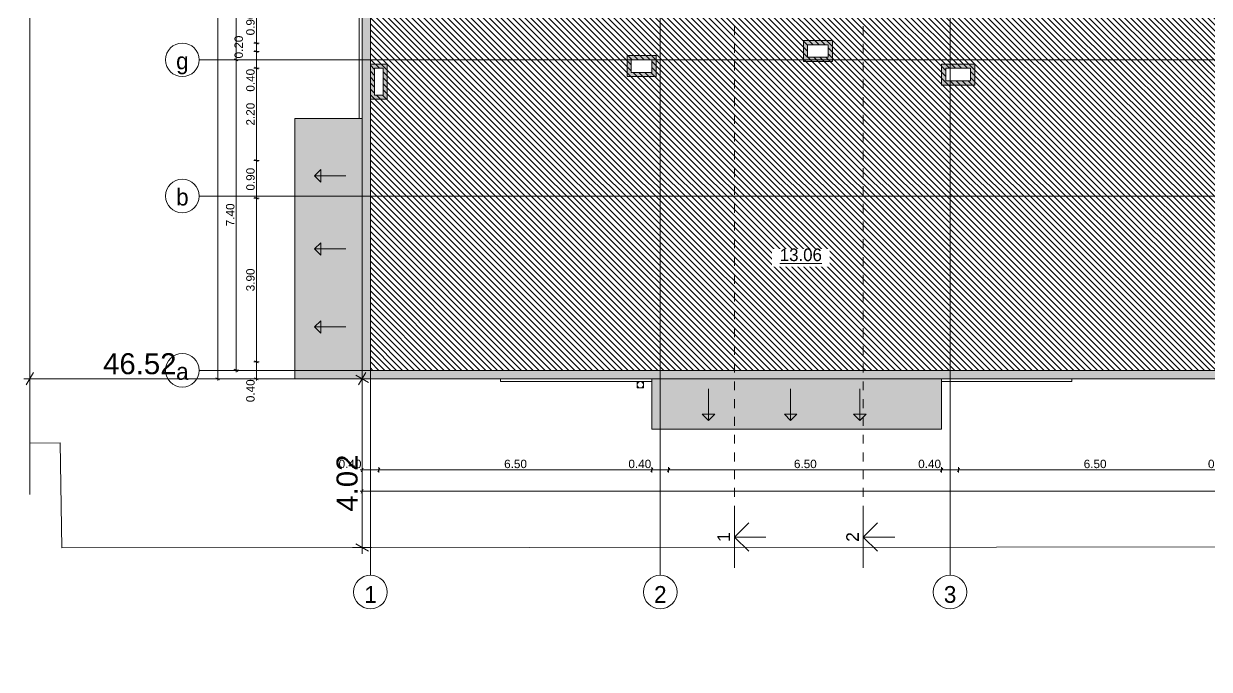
# Model space of a CAD drawing. Header units: millimetres. Extents: x 475159934 to 476245151, y 4620917055 to 4621447368.
# Drawn here: x 475225168 to 475253397, y 4621182503 to 4621197890 of the extents above; entities that cross this region are included whole.
import ezdxf

# ---------------------------------------------------------------- set-up
doc = ezdxf.new("R2010")
doc.units = ezdxf.units.MM
doc.header["$MEASUREMENT"] = 0
doc.set_wipeout_variables(frame=1)
doc.linetypes.add('Dashed', pattern=[423.333333, 211.666667, -211.666667])
doc.linetypes.add('Wipeout_Contour', pattern=[1000, 0, -1000])
for name, color, linetype, lineweight in [('0_Pen_No__42_Pen_No__250_Pen_No__5', 5, 'Continuous', 0), ('0_Pen_No__7_Pen_No__250', 7, 'Continuous', 0), ('0_Pen_No__7_Pen_No__4', 7, 'Continuous', 0), ('0_Pen_No__7_Pen_No__7', 7, 'Continuous', 0), ('0_Pen_No__7_Pen_No__8', 8, 'Continuous', 0), ('2D Drafting - General_Pen_No__1_Pen_No__7', 7, 'Continuous', 0), ('2D Drafting - General_Pen_No__250_Pen_No__7_Pen_No__154', 154, 'Continuous', 0), ('2D Drafting - General_Pen_No__250_Pen_No__7_Pen_No__7', 7, 'Continuous', 0), ('Annotation - Text_Pen_No__7_Pen_No__5', 5, 'Continuous', 0), ('gegmebi_Pen_No__7_Pen_No__7', 7, 'Continuous', 0), ('New_._Pen_No__1', 1, 'Continuous', 0), ('New_0_Pen_No__250', 7, 'Continuous', 0), ('New_2D Drafting - General_Pen_No__250_Pen_No__154', 154, 'Continuous', 0), ('New_reg_nak_Pen_No__7', 7, 'Continuous', 0), ('New_shenobebi_Pen_No__1', 1, 'Continuous', 0), ('New_Structural - Bearing_Pen_No__1', 1, 'Continuous', 0), ('New_ნავეთების კონტურები გრგ2_Pen_No__1', 1, 'Continuous', 0), ('zoma_Pen_No__1', 1, 'Continuous', 0), ('zoma_Pen_No__142', 142, 'Continuous', 0), ('zoma_Pen_No__5_Pen_No__5', 5, 'Continuous', 0)]:
    doc.layers.add(name, color=color, linetype=linetype, lineweight=lineweight)
doc.layers.add('0_Pen_No__7_Pen_No__252', color=7, linetype='Continuous', lineweight=0, true_color=0x666666)
doc.layers.add('zoma', color=7, linetype='Continuous')
doc.styles.add('GENERATED_STYLE_1', font='arial.ttf')
doc.styles.add('GENERATED_STYLE_3', font='arial.ttf')
doc.styles.add('GENERATED_STYLE_4', font='ACADMTAV.TTF')
doc.styles.add('GENERATED_STYLE_6', font='avaza.ttf')
doc.linetypes.add('Break', pattern='A,0,[1,12. бѓљбѓ\x98бѓЎбѓ\x98 бѓ’бѓђбѓ¦бѓ”бѓ‘бѓ”бѓ‘бѓ\x981.Shx,S=15.679026,R=0,X=0,Y=0],-1975.557214,0', length=1975.557214)
doc.dimstyles.new('GENERATED_STYLE__11', dxfattribs={"dimtxt": 500, "dimasz": 228, "dimexe": 0.18, "dimexo": 3, "dimgap": 0, "dimtad": 1, "dimlfac": 0.001, "dimzin": 0, "dimdsep": 46, "dimtxsty": 'GENERATED_STYLE_3', "dimblk": 'ARROWHEAD_2', "dimblk1": 'ARROWHEAD_2', "dimblk2": 'ARROWHEAD_2', "dimcen": 0.09, "dimclrd": 1, "dimclre": 1, "dimclrt": 1, "dimadec": 0, "dimazin": 0, "dimtfac": 1, "dimtdec": 4, "dimtmove": 2, "dimatfit": 3, "dimfxl": 1, "dimtolj": 1, "dimtzin": 0, "dimarcsym": 0})
doc.dimstyles.new('GENERATED_STYLE__12', dxfattribs={"dimtxt": 500, "dimasz": 228, "dimexe": 0.18, "dimexo": 3, "dimgap": 0, "dimtad": 1, "dimtih": 1, "dimtoh": 1, "dimlfac": 0.001, "dimzin": 0, "dimdsep": 46, "dimtxsty": 'GENERATED_STYLE_3', "dimblk": 'ARROWHEAD_2', "dimblk1": 'ARROWHEAD_2', "dimblk2": 'ARROWHEAD_2', "dimcen": 0.09, "dimclrd": 1, "dimclre": 1, "dimclrt": 1, "dimadec": 0, "dimazin": 0, "dimtfac": 1, "dimtdec": 4, "dimtmove": 2, "dimatfit": 3, "dimfxl": 1, "dimtolj": 1, "dimtzin": 0, "dimarcsym": 0})
doc.dimstyles.new('GENERATED_STYLE__3', dxfattribs={"dimtxt": 200, "dimasz": 64.421331, "dimexe": 0.18, "dimexo": 3, "dimgap": 0, "dimtad": 1, "dimtih": 1, "dimtoh": 1, "dimlfac": 0.001, "dimzin": 0, "dimdsep": 46, "dimtxsty": 'GENERATED_STYLE_3', "dimblk": 'ARROWHEAD_2', "dimblk1": 'ARROWHEAD_2', "dimblk2": 'ARROWHEAD_2', "dimcen": 0.09, "dimclrd": 142, "dimclre": 142, "dimclrt": 142, "dimadec": 0, "dimazin": 0, "dimtfac": 1, "dimtdec": 4, "dimtmove": 0, "dimatfit": 3, "dimfxl": 1, "dimtolj": 1, "dimtzin": 0, "dimarcsym": 0})
doc.dimstyles.new('GENERATED_STYLE__6', dxfattribs={"dimtxt": 200, "dimasz": 64.421331, "dimexe": 0.18, "dimexo": 3, "dimgap": 0, "dimtad": 1, "dimlfac": 0.001, "dimzin": 0, "dimdsep": 46, "dimtxsty": 'GENERATED_STYLE_3', "dimblk": 'ARROWHEAD_2', "dimblk1": 'ARROWHEAD_2', "dimblk2": 'ARROWHEAD_2', "dimcen": 0.09, "dimclrd": 142, "dimclre": 142, "dimclrt": 142, "dimadec": 0, "dimazin": 0, "dimtfac": 1, "dimtdec": 4, "dimtmove": 0, "dimatfit": 3, "dimfxl": 1, "dimtolj": 1, "dimtzin": 0, "dimarcsym": 0})

# ---------------------------------------------------------------- blocks, each defined once
blk = doc.blocks.new('*D395', base_point=(475826096, 4621095193))
at = {"layer": 'zoma_Pen_No__1', "color": 1, "linetype": 'Continuous', "lineweight": 0, "transparency": 16777216}
for p, q in [((475233374, 4621189342), (475233074, 4621189515)), ((475233224, 4621189429), (475233224, 4621189575)), ((475233449, 4621189429), (475232999, 4621189429)), ((475233224, 4621185405), (475233224, 4621189429)), ((475233449, 4621185405), (475232999, 4621185405)), ((475233074, 4621185491), (475233374, 4621185318)), ((475233224, 4621185258), (475233224, 4621185405))]:
    blk.add_line(p, q, dxfattribs=at)
at = {"layer": 'zoma_Pen_No__1', "color": 1, "lineweight": 0, "transparency": 16777216, "insert": (475233124, 4621186261), "char_height": 500, "attachment_point": 7, "rotation": 90, "style": 'GENERATED_STYLE_3'}
blk.add_mtext('\\A1;{\\pql;\\fArial|b0|i0|c204|p0;\\W1.000000;4.02}', dxfattribs=at)
blk = doc.blocks.new('ARROWHEAD_2')
at = {"color": 0, "linetype": 'Continuous', "lineweight": 0}
for p, q in [((0, 0), (-1, 0)), ((-0.38, -0.66), (0.38, 0.66))]:
    blk.add_line(p, q, dxfattribs=at)
blk = doc.blocks.new('*D396', base_point=(475826096, 4621095193))
at = {"layer": 'zoma_Pen_No__1', "color": 1, "linetype": 'Continuous', "lineweight": 0, "transparency": 16777216}
for p, q in [((475225402, 4621189579), (475225228, 4621189279)), ((475225315, 4621189204), (475225315, 4621189654)), ((475233137, 4621189279), (475233311, 4621189579)), ((475233224, 4621189204), (475233224, 4621189654)), ((475225168, 4621189429), (475225315, 4621189429)), ((475225315, 4621189429), (475233224, 4621189429)), ((475233224, 4621189429), (475233371, 4621189429))]:
    blk.add_line(p, q, dxfattribs=at)
at = {"layer": 'zoma_Pen_No__1', "color": 1, "lineweight": 0, "transparency": 16777216, "insert": (475227058, 4621189529), "char_height": 500, "attachment_point": 7, "style": 'GENERATED_STYLE_3'}
blk.add_mtext('\\A1;{\\pql;\\fArial|b0|i0|c204|p0;\\W1.000000;46.52}', dxfattribs=at)
blk = doc.blocks.new('*D397', base_point=(475826096, 4621095193))
at = {"layer": 'zoma_Pen_No__142', "color": 142, "linetype": 'Continuous', "lineweight": 0, "transparency": 16777216}
for p, q in [((475233183, 4621186746), (475233224, 4621186746)), ((475233249, 4621186788), (475233200, 4621186704)), ((475233224, 4621186683), (475233224, 4621186810)), ((475233224, 4621186746), (475297124, 4621186746)), ((475297100, 4621186704), (475297149, 4621186788)), ((475297124, 4621186683), (475297124, 4621186810)), ((475297124, 4621186746), (475297166, 4621186746))]:
    blk.add_line(p, q, dxfattribs=at)
at = {"layer": 'zoma_Pen_No__142', "color": 142, "lineweight": 0, "transparency": 16777216, "insert": (475264831, 4621186786), "char_height": 200, "attachment_point": 7, "style": 'GENERATED_STYLE_3'}
blk.add_mtext('\\A1;{\\pql;\\fArial|b0|i0|c204|p0;\\W1.000000;63.90}', dxfattribs=at)
blk = doc.blocks.new('*D409', base_point=(475826096, 4621095193))
at = {"layer": 'zoma_Pen_No__142', "color": 142, "linetype": 'Continuous', "lineweight": 0, "transparency": 16777216}
for p, q in [((475233183, 4621187255), (475233224, 4621187255)), ((475233249, 4621187297), (475233200, 4621187213)), ((475233224, 4621187191), (475233224, 4621187318)), ((475233224, 4621187255), (475233624, 4621187255)), ((475233649, 4621187297), (475233600, 4621187213)), ((475233624, 4621187191), (475233624, 4621187318))]:
    blk.add_line(p, q, dxfattribs=at)
at = {"layer": 'zoma_Pen_No__142', "color": 142, "lineweight": 0, "transparency": 16777216, "insert": (475232666, 4621187295), "char_height": 200, "attachment_point": 7, "style": 'GENERATED_STYLE_3'}
blk.add_mtext('\\A1;{\\pql;\\fArial|b0|i0|c204|p0;\\W1.000000;0.40}', dxfattribs=at)
blk = doc.blocks.new('*D410', base_point=(475826096, 4621095193))
at = {"layer": 'zoma_Pen_No__142', "color": 142, "linetype": 'Continuous', "lineweight": 0, "transparency": 16777216}
for p, q in [((475233649, 4621187297), (475233600, 4621187213)), ((475233624, 4621187191), (475233624, 4621187318)), ((475233624, 4621187255), (475240124, 4621187255)), ((475240149, 4621187297), (475240100, 4621187213)), ((475240124, 4621187191), (475240124, 4621187318))]:
    blk.add_line(p, q, dxfattribs=at)
at = {"layer": 'zoma_Pen_No__142', "color": 142, "lineweight": 0, "transparency": 16777216, "char_height": 200, "attachment_point": 7, "style": 'GENERATED_STYLE_3'}
for s, insert in [('\\A1;{\\pql;\\fArial|b0|i0|c204|p0;\\W1.000000;6.50}', (475236607, 4621187295)), ('\\A1;{\\pql;\\fArial|b0|i0|c204|p0;\\W1.000000;0.40}', (475239566, 4621187295))]:
    blk.add_mtext(s, dxfattribs=dict(at, insert=insert))
blk = doc.blocks.new('*D411', base_point=(475826096, 4621095193))
at = {"layer": 'zoma_Pen_No__142', "color": 142, "linetype": 'Continuous', "lineweight": 0, "transparency": 16777216}
for p, q in [((475240149, 4621187297), (475240100, 4621187213)), ((475240124, 4621187191), (475240124, 4621187318)), ((475240124, 4621187255), (475240524, 4621187255)), ((475240549, 4621187297), (475240500, 4621187213)), ((475240524, 4621187191), (475240524, 4621187318))]:
    blk.add_line(p, q, dxfattribs=at)
blk = doc.blocks.new('*D412', base_point=(475826096, 4621095193))
at = {"layer": 'zoma_Pen_No__142', "color": 142, "linetype": 'Continuous', "lineweight": 0, "transparency": 16777216}
for p, q in [((475240549, 4621187297), (475240500, 4621187213)), ((475240524, 4621187191), (475240524, 4621187318)), ((475240524, 4621187255), (475247024, 4621187255)), ((475247049, 4621187297), (475247000, 4621187213)), ((475247024, 4621187191), (475247024, 4621187318))]:
    blk.add_line(p, q, dxfattribs=at)
at = {"layer": 'zoma_Pen_No__142', "color": 142, "lineweight": 0, "transparency": 16777216, "char_height": 200, "attachment_point": 7, "style": 'GENERATED_STYLE_3'}
for s, insert in [('\\A1;{\\pql;\\fArial|b0|i0|c204|p0;\\W1.000000;6.50}', (475243507, 4621187295)), ('\\A1;{\\pql;\\fArial|b0|i0|c204|p0;\\W1.000000;0.40}', (475246466, 4621187295))]:
    blk.add_mtext(s, dxfattribs=dict(at, insert=insert))
blk = doc.blocks.new('*D413', base_point=(475826096, 4621095193))
at = {"layer": 'zoma_Pen_No__142', "color": 142, "linetype": 'Continuous', "lineweight": 0, "transparency": 16777216}
for p, q in [((475247049, 4621187297), (475247000, 4621187213)), ((475247024, 4621187191), (475247024, 4621187318)), ((475247024, 4621187255), (475247424, 4621187255)), ((475247449, 4621187297), (475247400, 4621187213)), ((475247424, 4621187191), (475247424, 4621187318))]:
    blk.add_line(p, q, dxfattribs=at)
blk = doc.blocks.new('*D414', base_point=(475826096, 4621095193))
at = {"layer": 'zoma_Pen_No__142', "color": 142, "linetype": 'Continuous', "lineweight": 0, "transparency": 16777216}
for p, q in [((475247449, 4621187297), (475247400, 4621187213)), ((475247424, 4621187191), (475247424, 4621187318)), ((475247424, 4621187255), (475253924, 4621187255)), ((475253949, 4621187297), (475253900, 4621187213)), ((475253924, 4621187191), (475253924, 4621187318))]:
    blk.add_line(p, q, dxfattribs=at)
at = {"layer": 'zoma_Pen_No__142', "color": 142, "lineweight": 0, "transparency": 16777216, "char_height": 200, "attachment_point": 7, "style": 'GENERATED_STYLE_3'}
for s, insert in [('\\A1;{\\pql;\\fArial|b0|i0|c204|p0;\\W1.000000;6.50}', (475250407, 4621187295)), ('\\A1;{\\pql;\\fArial|b0|i0|c204|p0;\\W1.000000;0.40}', (475253366, 4621187295))]:
    blk.add_mtext(s, dxfattribs=dict(at, insert=insert))
blk = doc.blocks.new('*D432', base_point=(475826096, 4621095193))
at = {"layer": 'zoma_Pen_No__142', "color": 142, "linetype": 'Continuous', "lineweight": 0, "transparency": 16777216}
for p, q in [((475233244, 4621209853), (475233195, 4621209768)), ((475233219, 4621209747), (475233219, 4621209874)), ((475233644, 4621209853), (475233595, 4621209768)), ((475233619, 4621209747), (475233619, 4621209874)), ((475233178, 4621209810), (475233219, 4621209810)), ((475233219, 4621209810), (475233619, 4621209810))]:
    blk.add_line(p, q, dxfattribs=at)
at = {"layer": 'zoma_Pen_No__142', "color": 142, "lineweight": 0, "transparency": 16777216, "insert": (475232661, 4621209850), "char_height": 200, "attachment_point": 7, "style": 'GENERATED_STYLE_3'}
blk.add_mtext('\\A1;{\\pql;\\fArial|b0|i0|c204|p0;\\W1.000000;0.40}', dxfattribs=at)
blk = doc.blocks.new('*D433', base_point=(475826096, 4621095193))
at = {"layer": 'zoma_Pen_No__142', "color": 142, "linetype": 'Continuous', "lineweight": 0, "transparency": 16777216}
for p, q in [((475233644, 4621209853), (475233595, 4621209768)), ((475233619, 4621209747), (475233619, 4621209874)), ((475240144, 4621209853), (475240095, 4621209768)), ((475240119, 4621209747), (475240119, 4621209874)), ((475233619, 4621209810), (475240119, 4621209810))]:
    blk.add_line(p, q, dxfattribs=at)
at = {"layer": 'zoma_Pen_No__142', "color": 142, "lineweight": 0, "transparency": 16777216, "char_height": 200, "attachment_point": 7, "style": 'GENERATED_STYLE_3'}
for s, insert in [('\\A1;{\\pql;\\fArial|b0|i0|c204|p0;\\W1.000000;6.50}', (475236602, 4621209850)), ('\\A1;{\\pql;\\fArial|b0|i0|c204|p0;\\W1.000000;0.40}', (475239561, 4621209850))]:
    blk.add_mtext(s, dxfattribs=dict(at, insert=insert))
blk = doc.blocks.new('*D434', base_point=(475826096, 4621095193))
at = {"layer": 'zoma_Pen_No__142', "color": 142, "linetype": 'Continuous', "lineweight": 0, "transparency": 16777216}
for p, q in [((475240144, 4621209853), (475240095, 4621209768)), ((475240119, 4621209747), (475240119, 4621209874)), ((475240544, 4621209853), (475240495, 4621209768)), ((475240519, 4621209747), (475240519, 4621209874)), ((475240119, 4621209810), (475240519, 4621209810))]:
    blk.add_line(p, q, dxfattribs=at)
blk = doc.blocks.new('*D435', base_point=(475826096, 4621095193))
at = {"layer": 'zoma_Pen_No__142', "color": 142, "linetype": 'Continuous', "lineweight": 0, "transparency": 16777216}
for p, q in [((475240544, 4621209853), (475240495, 4621209768)), ((475240519, 4621209747), (475240519, 4621209874)), ((475247044, 4621209853), (475246995, 4621209768)), ((475247019, 4621209747), (475247019, 4621209874)), ((475240519, 4621209810), (475247019, 4621209810))]:
    blk.add_line(p, q, dxfattribs=at)
at = {"layer": 'zoma_Pen_No__142', "color": 142, "lineweight": 0, "transparency": 16777216, "char_height": 200, "attachment_point": 7, "style": 'GENERATED_STYLE_3'}
for s, insert in [('\\A1;{\\pql;\\fArial|b0|i0|c204|p0;\\W1.000000;6.50}', (475243502, 4621209850)), ('\\A1;{\\pql;\\fArial|b0|i0|c204|p0;\\W1.000000;0.40}', (475246461, 4621209850))]:
    blk.add_mtext(s, dxfattribs=dict(at, insert=insert))
blk = doc.blocks.new('*D436', base_point=(475826096, 4621095193))
at = {"layer": 'zoma_Pen_No__142', "color": 142, "linetype": 'Continuous', "lineweight": 0, "transparency": 16777216}
for p, q in [((475247044, 4621209853), (475246995, 4621209768)), ((475247019, 4621209747), (475247019, 4621209874)), ((475247444, 4621209853), (475247395, 4621209768)), ((475247419, 4621209747), (475247419, 4621209874)), ((475247019, 4621209810), (475247419, 4621209810))]:
    blk.add_line(p, q, dxfattribs=at)
blk = doc.blocks.new('*D437', base_point=(475826096, 4621095193))
at = {"layer": 'zoma_Pen_No__142', "color": 142, "linetype": 'Continuous', "lineweight": 0, "transparency": 16777216}
for p, q in [((475247444, 4621209853), (475247395, 4621209768)), ((475247419, 4621209747), (475247419, 4621209874)), ((475253944, 4621209853), (475253895, 4621209768)), ((475253919, 4621209747), (475253919, 4621209874)), ((475247419, 4621209810), (475253919, 4621209810))]:
    blk.add_line(p, q, dxfattribs=at)
at = {"layer": 'zoma_Pen_No__142', "color": 142, "lineweight": 0, "transparency": 16777216, "char_height": 200, "attachment_point": 7, "style": 'GENERATED_STYLE_3'}
for s, insert in [('\\A1;{\\pql;\\fArial|b0|i0|c204|p0;\\W1.000000;6.50}', (475250402, 4621209850)), ('\\A1;{\\pql;\\fArial|b0|i0|c204|p0;\\W1.000000;0.40}', (475253361, 4621209850))]:
    blk.add_mtext(s, dxfattribs=dict(at, insert=insert))
blk = doc.blocks.new('*D983', base_point=(475826096, 4621095193))
at = {"layer": 'zoma_Pen_No__142', "color": 142, "linetype": 'Continuous', "lineweight": 0, "transparency": 16777216}
for p, q in [((475230292, 4621197029), (475230164, 4621197029)), ((475230186, 4621197053), (475230270, 4621197004)), ((475230228, 4621189629), (475230228, 4621197029)), ((475230292, 4621189629), (475230164, 4621189629)), ((475230186, 4621189653), (475230270, 4621189604)), ((475230228, 4621189587), (475230228, 4621189629))]:
    blk.add_line(p, q, dxfattribs=at)
at = {"layer": 'zoma_Pen_No__142', "color": 142, "lineweight": 0, "transparency": 16777216, "insert": (475230188, 4621193062), "char_height": 200, "attachment_point": 7, "rotation": 90, "style": 'GENERATED_STYLE_3'}
blk.add_mtext('\\A1;{\\pql;\\fArial|b0|i0|c204|p0;\\W1.000000;7.40}', dxfattribs=at)
blk = doc.blocks.new('*D984', base_point=(475826096, 4621095193))
at = {"layer": 'zoma_Pen_No__142', "color": 142, "linetype": 'Continuous', "lineweight": 0, "transparency": 16777216}
for p, q in [((475230270, 4621204404), (475230186, 4621204453)), ((475230292, 4621204429), (475230164, 4621204429)), ((475230228, 4621197029), (475230228, 4621204429)), ((475230292, 4621197029), (475230164, 4621197029)), ((475230186, 4621197053), (475230270, 4621197004))]:
    blk.add_line(p, q, dxfattribs=at)
at = {"layer": 'zoma_Pen_No__142', "color": 142, "lineweight": 0, "transparency": 16777216, "insert": (475230188, 4621200462), "char_height": 200, "attachment_point": 7, "rotation": 90, "style": 'GENERATED_STYLE_3'}
blk.add_mtext('\\A1;{\\pql;\\fArial|b0|i0|c204|p0;\\W1.000000;7.40}', dxfattribs=at)
blk = doc.blocks.new('*D986', base_point=(475826096, 4621095193))
at = {"layer": 'zoma_Pen_No__142', "color": 142, "linetype": 'Continuous', "lineweight": 0, "transparency": 16777216}
for p, q in [((475229850, 4621208783), (475229723, 4621208783)), ((475229829, 4621208759), (475229745, 4621208808)), ((475229787, 4621208783), (475229787, 4621208825)), ((475229787, 4621189429), (475229787, 4621208783)), ((475229850, 4621189429), (475229723, 4621189429)), ((475229745, 4621189453), (475229829, 4621189404)), ((475229787, 4621189387), (475229787, 4621189429))]:
    blk.add_line(p, q, dxfattribs=at)
at = {"layer": 'zoma_Pen_No__142', "color": 142, "lineweight": 0, "transparency": 16777216, "insert": (475229747, 4621198763), "char_height": 200, "attachment_point": 7, "rotation": 90, "style": 'GENERATED_STYLE_3'}
blk.add_mtext('\\A1;{\\pql;\\fArial|b0|i0|c204|p0;\\W1.000000;19.35}', dxfattribs=at)
blk = doc.blocks.new('*D987', base_point=(475826096, 4621095193))
at = {"layer": 'zoma_Pen_No__142', "color": 142, "linetype": 'Continuous', "lineweight": 0, "transparency": 16777216}
for p, q in [((475230773, 4621189829), (475230645, 4621189829)), ((475230667, 4621189853), (475230751, 4621189804)), ((475230709, 4621189429), (475230709, 4621189829)), ((475230773, 4621189429), (475230645, 4621189429)), ((475230667, 4621189453), (475230751, 4621189404)), ((475230709, 4621189387), (475230709, 4621189429))]:
    blk.add_line(p, q, dxfattribs=at)
at = {"layer": 'zoma_Pen_No__142', "color": 142, "lineweight": 0, "transparency": 16777216, "insert": (475230669, 4621188870), "char_height": 200, "attachment_point": 7, "rotation": 90, "style": 'GENERATED_STYLE_3'}
blk.add_mtext('\\A1;{\\pql;\\fArial|b0|i0|c204|p0;\\W1.000000;0.40}', dxfattribs=at)
blk = doc.blocks.new('*D988', base_point=(475826096, 4621095193))
at = {"layer": 'zoma_Pen_No__142', "color": 142, "linetype": 'Continuous', "lineweight": 0, "transparency": 16777216}
for p, q in [((475230773, 4621193729), (475230645, 4621193729)), ((475230667, 4621193753), (475230751, 4621193704)), ((475230709, 4621189829), (475230709, 4621193729)), ((475230773, 4621189829), (475230645, 4621189829)), ((475230667, 4621189853), (475230751, 4621189804))]:
    blk.add_line(p, q, dxfattribs=at)
at = {"layer": 'zoma_Pen_No__142', "color": 142, "lineweight": 0, "transparency": 16777216, "insert": (475230669, 4621191512), "char_height": 200, "attachment_point": 7, "rotation": 90, "style": 'GENERATED_STYLE_3'}
blk.add_mtext('\\A1;{\\pql;\\fArial|b0|i0|c204|p0;\\W1.000000;3.90}', dxfattribs=at)
blk = doc.blocks.new('*D989', base_point=(475826096, 4621095193))
at = {"layer": 'zoma_Pen_No__142', "color": 142, "linetype": 'Continuous', "lineweight": 0, "transparency": 16777216}
for p, q in [((475230773, 4621194629), (475230645, 4621194629)), ((475230667, 4621194653), (475230751, 4621194604)), ((475230709, 4621193729), (475230709, 4621194629)), ((475230773, 4621193729), (475230645, 4621193729)), ((475230667, 4621193753), (475230751, 4621193704))]:
    blk.add_line(p, q, dxfattribs=at)
at = {"layer": 'zoma_Pen_No__142', "color": 142, "lineweight": 0, "transparency": 16777216, "insert": (475230669, 4621193912), "char_height": 200, "attachment_point": 7, "rotation": 90, "style": 'GENERATED_STYLE_3'}
blk.add_mtext('\\A1;{\\pql;\\fArial|b0|i0|c204|p0;\\W1.000000;0.90}', dxfattribs=at)
blk = doc.blocks.new('*D990', base_point=(475826096, 4621095193))
at = {"layer": 'zoma_Pen_No__142', "color": 142, "linetype": 'Continuous', "lineweight": 0, "transparency": 16777216}
for p, q in [((475230773, 4621196829), (475230645, 4621196829)), ((475230667, 4621196853), (475230751, 4621196804)), ((475230709, 4621194629), (475230709, 4621196829)), ((475230773, 4621194629), (475230645, 4621194629)), ((475230667, 4621194653), (475230751, 4621194604))]:
    blk.add_line(p, q, dxfattribs=at)
at = {"layer": 'zoma_Pen_No__142', "color": 142, "lineweight": 0, "transparency": 16777216, "char_height": 200, "attachment_point": 7, "rotation": 90, "style": 'GENERATED_STYLE_3'}
for s, insert in [('\\A1;{\\pql;\\fArial|b0|i0|c204|p0;\\W1.000000;0.40}', (475230669, 4621196270)), ('\\A1;{\\pql;\\fArial|b0|i0|c204|p0;\\W1.000000;2.20}', (475230669, 4621195462))]:
    blk.add_mtext(s, dxfattribs=dict(at, insert=insert))
blk = doc.blocks.new('*D991', base_point=(475826096, 4621095193))
at = {"layer": 'zoma_Pen_No__142', "color": 142, "linetype": 'Continuous', "lineweight": 0, "transparency": 16777216}
for p, q in [((475230773, 4621197229), (475230645, 4621197229)), ((475230667, 4621197253), (475230751, 4621197204)), ((475230709, 4621196829), (475230709, 4621197229)), ((475230773, 4621196829), (475230645, 4621196829)), ((475230667, 4621196853), (475230751, 4621196804))]:
    blk.add_line(p, q, dxfattribs=at)
at = {"layer": 'zoma_Pen_No__142', "color": 142, "lineweight": 0, "transparency": 16777216, "insert": (475230389, 4621197062), "char_height": 200, "attachment_point": 7, "rotation": 90, "style": 'GENERATED_STYLE_3'}
blk.add_mtext('\\A1;{\\pql;\\fArial|b0|i0|c204|p0;\\W1.000000;0.20}', dxfattribs=at)
blk = doc.blocks.new('*D992', base_point=(475826096, 4621095193))
at = {"layer": 'zoma_Pen_No__142', "color": 142, "linetype": 'Continuous', "lineweight": 0, "transparency": 16777216}
for p, q in [((475230773, 4621197429), (475230645, 4621197429)), ((475230667, 4621197453), (475230751, 4621197404)), ((475230709, 4621197229), (475230709, 4621197429)), ((475230773, 4621197229), (475230645, 4621197229)), ((475230667, 4621197253), (475230751, 4621197204))]:
    blk.add_line(p, q, dxfattribs=at)
blk = doc.blocks.new('*D993', base_point=(475826096, 4621095193))
at = {"layer": 'zoma_Pen_No__142', "color": 142, "linetype": 'Continuous', "lineweight": 0, "transparency": 16777216}
for p, q in [((475230773, 4621198329), (475230645, 4621198329)), ((475230667, 4621198353), (475230751, 4621198304)), ((475230709, 4621197429), (475230709, 4621198329)), ((475230773, 4621197429), (475230645, 4621197429)), ((475230667, 4621197453), (475230751, 4621197404))]:
    blk.add_line(p, q, dxfattribs=at)
at = {"layer": 'zoma_Pen_No__142', "color": 142, "lineweight": 0, "transparency": 16777216, "insert": (475230669, 4621197612), "char_height": 200, "attachment_point": 7, "rotation": 90, "style": 'GENERATED_STYLE_3'}
blk.add_mtext('\\A1;{\\pql;\\fArial|b0|i0|c204|p0;\\W1.000000;0.90}', dxfattribs=at)
blk = doc.blocks.new('*D1002', base_point=(475826096, 4621095193))
at = {"layer": 'zoma_Pen_No__142', "color": 142, "linetype": 'Continuous', "lineweight": 0, "transparency": 16777216}
for p, q in [((475300055, 4621208783), (475299928, 4621208783)), ((475300034, 4621208759), (475299949, 4621208808)), ((475299992, 4621208783), (475299992, 4621208825)), ((475299992, 4621189429), (475299992, 4621208783)), ((475300055, 4621189429), (475299928, 4621189429)), ((475299949, 4621189453), (475300034, 4621189404)), ((475299992, 4621189387), (475299992, 4621189429))]:
    blk.add_line(p, q, dxfattribs=at)
at = {"layer": 'zoma_Pen_No__142', "color": 142, "lineweight": 0, "transparency": 16777216, "insert": (475299952, 4621198763), "char_height": 200, "attachment_point": 7, "rotation": 90, "style": 'GENERATED_STYLE_3'}
blk.add_mtext('\\A1;{\\pql;\\fArial|b0|i0|c204|p0;\\W1.000000;19.35}', dxfattribs=at)
blk = doc.blocks.new('*D1003', base_point=(475826096, 4621095193))
at = {"layer": 'zoma_Pen_No__142', "color": 142, "linetype": 'Continuous', "lineweight": 0, "transparency": 16777216}
for p, q in [((475299275, 4621189829), (475299147, 4621189829)), ((475299169, 4621189853), (475299253, 4621189804)), ((475299211, 4621189429), (475299211, 4621189829)), ((475299275, 4621189429), (475299147, 4621189429)), ((475299169, 4621189453), (475299253, 4621189404)), ((475299211, 4621189387), (475299211, 4621189429))]:
    blk.add_line(p, q, dxfattribs=at)
at = {"layer": 'zoma_Pen_No__142', "color": 142, "lineweight": 0, "transparency": 16777216, "insert": (475299171, 4621188870), "char_height": 200, "attachment_point": 7, "rotation": 90, "style": 'GENERATED_STYLE_3'}
blk.add_mtext('\\A1;{\\pql;\\fArial|b0|i0|c204|p0;\\W1.000000;0.40}', dxfattribs=at)
blk = doc.blocks.new('*D1004', base_point=(475826096, 4621095193))
at = {"layer": 'zoma_Pen_No__142', "color": 142, "linetype": 'Continuous', "lineweight": 0, "transparency": 16777216}
for p, q in [((475299275, 4621193583), (475299147, 4621193583)), ((475299169, 4621193608), (475299253, 4621193559)), ((475299211, 4621189829), (475299211, 4621193583)), ((475299275, 4621189829), (475299147, 4621189829)), ((475299169, 4621189853), (475299253, 4621189804))]:
    blk.add_line(p, q, dxfattribs=at)
at = {"layer": 'zoma_Pen_No__142', "color": 142, "lineweight": 0, "transparency": 16777216, "char_height": 200, "attachment_point": 7, "rotation": 90, "style": 'GENERATED_STYLE_3'}
for s, insert in [('\\A1;{\\pql;\\fArial|b0|i0|c204|p0;\\W1.000000;0.40}', (475299171, 4621193025)), ('\\A1;{\\pql;\\fArial|b0|i0|c204|p0;\\W1.000000;3.75}', (475299171, 4621191439))]:
    blk.add_mtext(s, dxfattribs=dict(at, insert=insert))

msp = doc.modelspace()

# ---------------------------------------------------------------- hatches: boundary and pattern name
at = {"layer": '0_Pen_No__7_Pen_No__252', "linetype": 'Continuous', "lineweight": 0, "true_color": 0x666666}
h = msp.add_hatch(dxfattribs=at)
h.set_pattern_fill('COMMON_BRICK', color=251, style=0, pattern_type=2)
h.set_pattern_definition([(315, (475228378.01, 4621210713.01), (70.71068, 70.71068), [])])
h.paths.add_polyline_path([(475233424.343, 4621204428.197), (475254124.379, 4621204428.197), (475254124.379, 4621189628.197), (475233424.343, 4621189628.197)])
h.paths.add_polyline_path([(475233524.061, 4621196188.544), (475233724.04, 4621196188.544), (475233724.043, 4621196828.544), (475233524.064, 4621196828.544)], flags=0)
h.paths.add_polyline_path([(475239634.057, 4621196728.525), (475240124.057, 4621196728.525), (475240124.057, 4621197028.212), (475239634.057, 4621197028.212)], flags=0)
h.paths.add_polyline_path([(475239824.043, 4621198948.544), (475240324.043, 4621198948.544), (475240324.064, 4621199188.469), (475240124.057, 4621199188.469), (475240124.057, 4621199438.732), (475239824.043, 4621199438.732)], flags=0)
h.paths.add_polyline_path([(475243224.343, 4621201028.197), (475243224.343, 4621203988.165), (475245124.343, 4621203988.165), (475245124.343, 4621203028.779), (475245524.058, 4621203028.779), (475245524.058, 4621202628.777), (475245124.343, 4621202628.777), (475245124.343, 4621201788.13), (475245524.343, 4621201788.13), (475245524.343, 4621199188.13), (475243224.343, 4621199188.13)], flags=0)
h.paths.add_polyline_path([(475243834.059, 4621197388.469), (475243834.059, 4621197088.469), (475244324.059, 4621197088.469), (475244324.059, 4621197388.469)], flags=0)
h.paths.add_polyline_path([(475247224.344, 4621196528.544), (475247714.057, 4621196528.544), (475247714.057, 4621196828.544), (475247224.344, 4621196828.544), (475247124.064, 4621196828.544), (475247124.064, 4621196528.544)], flags=0)
h.paths.add_polyline_path([(475247424.024, 4621198858.505), (475247724.024, 4621198858.505), (475247724.024, 4621199348.524), (475247424.024, 4621199348.524)], flags=0)
h.paths.add_polyline_path([(475253824.322, 4621197868.205), (475253824.322, 4621197228.205), (475254024.343, 4621197228.204), (475254024.343, 4621197868.204)], flags=0)
h.paths.add_polyline_path([(475254024.343, 4621196828.205), (475253824.322, 4621196828.205), (475253824.322, 4621196338.205), (475254024.343, 4621196338.205)], flags=0)
at = {"layer": '0_Pen_No__7_Pen_No__8', "linetype": 'Continuous', "lineweight": 0, "true_color": 0xb9b9b9}
for points in [[(475231624.427, 4621189428.532), (475231624.427, 4621195628.205), (475233224.342, 4621195628.21), (475233224.361, 4621189428.537)], [(475247024.344, 4621188228.221), (475240124.36, 4621188228.242), (475240124.36, 4621189428.2), (475247024.344, 4621189428.2)]]:
    msp.add_hatch(color=9, dxfattribs=at).paths.add_polyline_path(points)
at = {"layer": 'New_2D Drafting - General_Pen_No__250_Pen_No__154', "linetype": 'Continuous', "lineweight": 0}
h = msp.add_hatch(color=154, dxfattribs=at)
h.paths.add_polyline_path([(475243734.788, 4621196988.144), (475244423.976, 4621196988.144), (475244423.976, 4621197488.469), (475243734.788, 4621197488.469)])
h.paths.add_polyline_path([(475244324.059, 4621197388.469), (475243834.059, 4621197388.469), (475243834.059, 4621197088.469), (475244324.059, 4621197088.469)], flags=0)
h = msp.add_hatch(color=154, dxfattribs=at)
h.paths.add_polyline_path([(475239534.155, 4621197128.212), (475240224.057, 4621197128.212), (475240224.057, 4621196628.205), (475239534.155, 4621196628.205)])
h.paths.add_polyline_path([(475240124.057, 4621197028.212), (475239634.057, 4621197028.212), (475239634.057, 4621196728.525), (475240124.057, 4621196728.525)], flags=0)
h = msp.add_hatch(color=154, dxfattribs=at)
h.paths.add_polyline_path([(475233824.343, 4621196088.025), (475233424.343, 4621196088.025), (475233424.343, 4621196928.205), (475233824.343, 4621196928.205)])
h.paths.add_polyline_path([(475233524.064, 4621196828.544), (475233524.061, 4621196188.544), (475233724.04, 4621196188.544), (475233724.043, 4621196828.544)], flags=0)
h = msp.add_hatch(color=154, dxfattribs=at)
h.paths.add_polyline_path([(475247024.344, 4621196928.544), (475247024.344, 4621196428.212), (475247814.531, 4621196428.212), (475247814.531, 4621196928.544)])
h.paths.add_polyline_path([(475247224.344, 4621196528.544), (475247714.057, 4621196528.544), (475247714.057, 4621196828.544), (475247224.344, 4621196828.544), (475247124.063, 4621196828.544), (475247124.063, 4621196528.544)], flags=0)

# ---------------------------------------------------------------- linework, layer by layer
at = {"layer": '0_Pen_No__42_Pen_No__250_Pen_No__5', "color": 5, "linetype": 'Continuous', "lineweight": 0}
for centre in [(475228943.793, 4621197028.212), (475228943.793, 4621197028.212), (475228943.793, 4621193782.848), (475228943.793, 4621193782.848), (475228943.793, 4621189628.212), (475228943.793, 4621189628.212), (475233424.344, 4621184344.761), (475233424.344, 4621184344.761), (475240324.344, 4621184344.761), (475240324.344, 4621184344.761), (475247224.344, 4621184344.761), (475247224.344, 4621184344.761)]:
    msp.add_circle(centre, 400, dxfattribs=at)
at = {"layer": '0_Pen_No__7_Pen_No__250', "color": 7, "linetype": 'Continuous', "lineweight": 0, "flags": 128}
for points in [[(475232839.635, 4621194266.212), (475232089.635, 4621194266.212), (475232239.635, 4621194116.212), (475232239.635, 4621194416.212), (475232089.635, 4621194266.212)], [(475232839.635, 4621192520.237), (475232089.635, 4621192520.237), (475232239.635, 4621192370.237), (475232239.635, 4621192670.237), (475232089.635, 4621192520.237)], [(475232839.635, 4621190661.323), (475232089.635, 4621190661.323), (475232239.635, 4621190511.323), (475232239.635, 4621190811.323), (475232089.635, 4621190661.323)], [(475241474.643, 4621189184.34), (475241474.643, 4621188434.34), (475241624.643, 4621188584.34), (475241324.643, 4621188584.34), (475241474.643, 4621188434.34)], [(475243429.239, 4621189184.34), (475243429.239, 4621188434.34), (475243579.239, 4621188584.34), (475243279.239, 4621188584.34), (475243429.239, 4621188434.34)], [(475245079.533, 4621189184.34), (475245079.533, 4621188434.34), (475245229.533, 4621188584.34), (475244929.533, 4621188584.34), (475245079.533, 4621188434.34)]]:
    msp.add_lwpolyline(points, close=True, dxfattribs=at)
at = {"layer": '0_Pen_No__7_Pen_No__4', "color": 7, "linetype": 'Continuous', "lineweight": 0, "flags": 128}
for points in [[(475233424.343, 4621204428.197), (475254124.379, 4621204428.197), (475254124.379, 4621189628.197), (475233424.343, 4621189628.197)], [(475243834.059, 4621197388.469), (475243834.059, 4621197088.469), (475244324.059, 4621197088.469), (475244324.059, 4621197388.469)], [(475233524.061, 4621196188.544), (475233724.04, 4621196188.544), (475233724.043, 4621196828.544), (475233524.064, 4621196828.544)], [(475239634.057, 4621196728.525), (475240124.057, 4621196728.525), (475240124.057, 4621197028.212), (475239634.057, 4621197028.212)], [(475247224.344, 4621196528.544), (475247714.057, 4621196528.544), (475247714.057, 4621196828.544), (475247224.344, 4621196828.544), (475247124.064, 4621196828.544), (475247124.064, 4621196528.544)]]:
    msp.add_lwpolyline(points, close=True, dxfattribs=at)
at = {"layer": '0_Pen_No__7_Pen_No__7', "color": 7, "linetype": 'Continuous', "lineweight": 0, "flags": 128}
for points in [[(475231624.427, 4621189428.532), (475231624.427, 4621195628.205), (475233224.342, 4621195628.21), (475233224.361, 4621189428.537)], [(475247024.344, 4621188228.221), (475240124.36, 4621188228.242), (475240124.36, 4621189428.2), (475247024.344, 4621189428.2)]]:
    msp.add_lwpolyline(points, close=True, dxfattribs=at)
at = {"layer": '2D Drafting - General_Pen_No__1_Pen_No__7', "color": 7, "linetype": 'Continuous', "lineweight": 0}
msp.add_circle((475239849.777, 4621189283.544), 75, dxfattribs=at)
at = {"layer": 'gegmebi_Pen_No__7_Pen_No__7', "color": 7, "linetype": 'Continuous', "lineweight": 0}
for p, q in [((475239774.777, 4621189208.544), (475239774.777, 4621189358.544)), ((475239774.777, 4621189358.544), (475239924.777, 4621189358.544)), ((475239924.777, 4621189208.544), (475239774.777, 4621189208.544)), ((475239924.777, 4621189358.544), (475239924.777, 4621189208.544))]:
    msp.add_line(p, q, dxfattribs=at)
at = {"layer": 'New_0_Pen_No__250', "color": 7, "linetype": 'Continuous', "lineweight": 0}
for points in [[(475243734.059, 4621196988.469), (475244424.059, 4621196988.469), (475244424.059, 4621197488.469), (475243734.059, 4621197488.469)], [(475239534.057, 4621196628.525), (475240224.057, 4621196628.525), (475240224.057, 4621197128.523), (475239534.057, 4621197128.523)], [(475243834.059, 4621197088.469), (475244324.059, 4621197088.469), (475244324.059, 4621197388.469), (475243834.059, 4621197388.469)], [(475233424.065, 4621196928.544), (475233824.044, 4621196928.544), (475233824.039, 4621196088.544), (475233424.06, 4621196088.544)], [(475233524.064, 4621196828.544), (475233724.043, 4621196828.544), (475233724.04, 4621196188.544), (475233524.061, 4621196188.544)], [(475239634.057, 4621196728.525), (475240124.057, 4621196728.525), (475240124.057, 4621197028.523), (475239634.057, 4621197028.523)], [(475247024.063, 4621196928.544), (475247814.057, 4621196928.544), (475247814.057, 4621196428.544), (475247024.063, 4621196428.544)], [(475247124.063, 4621196828.544), (475247714.057, 4621196828.544), (475247714.057, 4621196528.544), (475247124.063, 4621196528.544)]]:
    msp.add_lwpolyline(points, close=True, dxfattribs=at)
at = {"layer": 'New_reg_nak_Pen_No__7', "color": 7, "linetype": 'Continuous', "lineweight": 0, "flags": 128}
for points in [[(475233616.775, 4621204698.205), (475233154.342, 4621204698.205), (475233154.401, 4621195628.209), (475233224.343, 4621195628.21), (475233224.343, 4621189428.202), (475240124.36, 4621189428.202), (475240124.36, 4621189368.238), (475240124.36, 4621189358.551)], [(475236524.36, 4621189428.551), (475236524.36, 4621189358.544), (475240124.36, 4621189358.544)], [(475247024.343, 4621189428.197), (475247024.343, 4621189358.544), (475250124.343, 4621189358.544), (475250124.343, 4621189428.204)]]:
    msp.add_lwpolyline(points, dxfattribs=at)
at = {"layer": 'New_shenobebi_Pen_No__1', "color": 1, "linetype": 'Dashed', "lineweight": 0}
for points in [[(475242088.752, 4621184919.11), (475242088.752, 4621208212.331)], [(475245156.052, 4621184919.11), (475245156.052, 4621208212.331)]]:
    msp.add_lwpolyline(points, dxfattribs=at)
at = {"layer": 'New_shenobebi_Pen_No__1', "color": 1, "linetype": 'Continuous', "lineweight": 0}
for points in [[(475242088.752, 4621184919.11), (475242088.752, 4621186392.857)], [(475245156.052, 4621184919.11), (475245156.052, 4621186392.857)], [(475242088.752, 4621185655.983), (475242429.897, 4621185997.128)], [(475245156.052, 4621185655.983), (475245497.197, 4621185997.128)], [(475242088.752, 4621185655.983), (475242841.75, 4621185655.983)], [(475242088.752, 4621185655.983), (475242429.897, 4621185314.838)], [(475245156.052, 4621185655.983), (475245909.05, 4621185655.983)], [(475245156.052, 4621185655.983), (475245497.197, 4621185314.838)]]:
    msp.add_lwpolyline(points, dxfattribs=at)
at = {"layer": 'New_Structural - Bearing_Pen_No__1', "color": 1, "linetype": 'Break', "lineweight": 0}
msp.add_line((475225314.899, 4621210557.147), (475225314.899, 4621186668.12), dxfattribs=at)
at = {"layer": 'New_ნავეთების კონტურები გრგ2_Pen_No__1', "color": 1, "linetype": 'Continuous', "lineweight": 0}
msp.add_lwpolyline([(475225314.899, 4621187896.157), (475226040.009, 4621187899.388), (475226077.31, 4621185399.537), (475259454.937, 4621185422.978), (475305220.25, 4621185429.689)], dxfattribs=at)
at = {"layer": 'zoma_Pen_No__5_Pen_No__5', "color": 5, "linetype": 'Continuous', "lineweight": 0}
for p, q in [((475233424.344, 4621211054.196), (475233424.344, 4621184744.761)), ((475240324.344, 4621211054.196), (475240324.344, 4621184744.761)), ((475247224.344, 4621211054.196), (475247224.344, 4621184744.761)), ((475229343.793, 4621197028.212), (475300771.4, 4621197028.212)), ((475229343.793, 4621193782.848), (475300771.4, 4621193782.848)), ((475229343.793, 4621189628.212), (475300771.4, 4621189628.212))]:
    msp.add_line(p, q, dxfattribs=at)

# ---------------------------------------------------------------- texts
at = {"layer": 'Annotation - Text_Pen_No__7_Pen_No__5', "color": 5, "linetype": 'Continuous', "lineweight": 0, "char_height": 400, "attachment_point": 2, "style": 'GENERATED_STYLE_4'}
for s, insert in [('\\A1;{\\pqc;\\fAcadMtavr|b0|i0|c0|p0;\\W1.000000;g}', (475228945.951, 4621197202.533)), ('\\A1;{\\pqc;\\fAcadMtavr|b0|i0|c0|p0;\\W1.000000;b}', (475228945.951, 4621193957.168)), ('\\A1;{\\pqc;\\fAcadMtavr|b0|i0|c0|p0;\\W1.000000;a}', (475228945.951, 4621189802.533)), ('\\A1;{\\pqc;\\fAcadMtavr|b0|i0|c0|p0;\\W1.000000;1}', (475233426.501, 4621184487.055)), ('\\A1;{\\pqc;\\fAcadMtavr|b0|i0|c0|p0;\\W1.000000;2}', (475240326.501, 4621184487.055)), ('\\A1;{\\pqc;\\fAcadMtavr|b0|i0|c0|p0;\\W1.000000;3}', (475247226.501, 4621184487.055))]:
    msp.add_mtext(s, dxfattribs=dict(at, insert=insert))
at = {"layer": 'New_._Pen_No__1', "color": 1, "linetype": 'Continuous', "lineweight": 0, "char_height": 300, "attachment_point": 2, "rotation": 90, "style": 'GENERATED_STYLE_1'}
for s, insert in [('\\A1;{\\pqc;\\fArial|b0|i0|c204|p0;\\W1.000000;1}', (475241685.894, 4621185655.983)), ('\\A1;{\\pqc;\\fArial|b0|i0|c204|p0;\\W1.000000;2}', (475244753.194, 4621185655.983))]:
    msp.add_mtext(s, dxfattribs=dict(at, insert=insert))

# ---------------------------------------------------------------- dimensions: what is measured, and where the dimension line sits
at = {"layer": 'zoma', "color": 142, "linetype": 'Continuous', "lineweight": 0}
for base, p1, p2, picture, middle in [((475233619.09, 4621209810.496), (475233219.098, 4621189428.544), (475233619.09, 4621189428.544), '*D432', (475232919.677, 4621209950.496)), ((475240119.09, 4621209810.496), (475233619.09, 4621189428.544), (475240119.09, 4621189428.544), '*D433', (475236861.086, 4621209950.496)), ((475247019.09, 4621209810.496), (475240519.09, 4621189428.557), (475247019.09, 4621189428.544), '*D435', (475243761.086, 4621209950.496)), ((475253919.09, 4621209810.496), (475247419.09, 4621189428.544), (475253919.09, 4621189828.544), '*D437', (475250661.086, 4621209950.496)), ((475240519.09, 4621209810.496), (475240119.09, 4621189428.544), (475240519.09, 4621189428.557), '*D434', (475239819.669, 4621209950.496)), ((475247419.09, 4621209810.496), (475247019.09, 4621189428.544), (475247419.09, 4621189428.544), '*D436', (475246719.669, 4621209950.496)), ((475253924.064, 4621187254.89), (475247424.064, 4621188807.799), (475253924.064, 4621189207.799), '*D414', (475250666.06, 4621187394.89)), ((475233624.064, 4621187254.89), (475233224.072, 4621188807.799), (475233624.064, 4621188807.799), '*D409', (475232924.651, 4621187394.89)), ((475297124.064, 4621186746.105), (475233224.072, 4621188807.799), (475297124.064, 4621170314.086), '*D397', (475265165.895, 4621186886.105)), ((475240124.064, 4621187254.89), (475233624.064, 4621188807.799), (475240124.064, 4621188807.799), '*D410', (475236866.06, 4621187394.89)), ((475240524.064, 4621187254.89), (475240124.064, 4621188807.799), (475240524.064, 4621188807.812), '*D411', (475239824.643, 4621187394.89)), ((475247024.064, 4621187254.89), (475240524.064, 4621188807.812), (475247024.064, 4621188807.799), '*D412', (475243766.06, 4621187394.89)), ((475247424.064, 4621187254.89), (475247024.064, 4621188807.799), (475247424.064, 4621188807.799), '*D413', (475246724.643, 4621187394.89))]:
    dim = msp.add_linear_dim(base=base, p1=p1, p2=p2, dimstyle='GENERATED_STYLE__3', dxfattribs=at)
    dim.commit()
    dim.dimension.update_dxf_attribs({"geometry": picture, "text_midpoint": middle, "dimtype": 160})
for base, p1, p2, picture, middle in [((475229786.893, 4621208783.171), (475231459.209, 4621189428.536), (475253174.714, 4621208783.171), '*D986', (475229646.893, 4621199097.681)), ((475299991.532, 4621208783.171), (475233700.106, 4621189428.536), (475255415.612, 4621208783.171), '*D1002', (475299851.532, 4621199097.681)), ((475230227.991, 4621204428.536), (475229552.898, 4621197028.536), (475229786.893, 4621204428.536), '*D984', (475230087.991, 4621200720.532)), ((475230709.046, 4621198328.537), (475233154.068, 4621197428.537), (475233154.068, 4621198328.537), '*D993', (475230569.046, 4621197870.533)), ((475230709.046, 4621197228.536), (475231459.209, 4621196828.536), (475231459.209, 4621197228.536), '*D991', (475230569.046, 4621196529.115)), ((475230709.046, 4621197428.537), (475231459.209, 4621197228.536), (475233154.068, 4621197428.537), '*D992', (475230289.046, 4621197320.533)), ((475230227.991, 4621197028.536), (475229599.456, 4621189628.536), (475229552.898, 4621197028.536), '*D983', (475230087.991, 4621193320.532)), ((475230709.046, 4621196828.536), (475233224.064, 4621194628.536), (475231459.209, 4621196828.536), '*D990', (475230569.046, 4621195720.532)), ((475230709.046, 4621194628.536), (475233224.064, 4621193728.536), (475233224.064, 4621194628.536), '*D989', (475230569.046, 4621194170.532)), ((475230709.046, 4621193728.536), (475231459.209, 4621189828.536), (475233224.064, 4621193728.536), '*D988', (475230569.046, 4621191770.532)), ((475299210.946, 4621193583.179), (475233700.106, 4621189828.536), (475297124.064, 4621193583.179), '*D1004', (475299070.946, 4621191697.854)), ((475230709.046, 4621189828.536), (475231459.209, 4621189428.536), (475231459.209, 4621189828.536), '*D987', (475230569.046, 4621189129.115)), ((475299210.946, 4621189828.536), (475233700.106, 4621189428.536), (475233700.106, 4621189828.536), '*D1003', (475299070.946, 4621189129.115))]:
    dim = msp.add_linear_dim(base=base, p1=p1, p2=p2, angle=90, dimstyle='GENERATED_STYLE__6', dxfattribs=at)
    dim.commit()
    dim.dimension.update_dxf_attribs({"geometry": picture, "text_midpoint": middle, "dimtype": 160, "text_rotation": 90})
at = {"layer": 'zoma', "color": 1, "linetype": 'Continuous', "lineweight": 0}
dim = msp.add_linear_dim(base=(475233224.064, 4621189428.537), p1=(475225314.899, 4621189428.537), p2=(475233224.064, 4621204628.537), text='46.52', dimstyle='GENERATED_STYLE__12', dxfattribs=at)
dim.commit()
dim.dimension.update_dxf_attribs({"geometry": '*D396', "text_midpoint": (475227895.317, 4621189778.537), "dimtype": 160})
dim = msp.add_linear_dim(base=(475233224.064, 4621189428.537), p1=(475233223.098, 4621185404.556), p2=(475233224.072, 4621189428.537), angle=90, dimstyle='GENERATED_STYLE__11', dxfattribs=at)
dim.commit()
dim.dimension.update_dxf_attribs({"geometry": '*D395', "text_midpoint": (475232874.064, 4621186908.573), "dimtype": 160, "text_rotation": 90})

# ---------------------------------------------------------------- next in the draw order: wipeouts: each hides what was drawn before it
at = {"color": 1, "linetype": 'Wipeout_Contour', "lineweight": 0, "ltscale": 23227825129.47276}
msp.add_wipeout([(475242984.113, 4621192100.326), (475244359.204, 4621192100.326), (475244359.204, 4621192523.857), (475242984.113, 4621192523.857)], dxfattribs=at).dxf.layer = 'New_._Pen_No__1'

# ---------------------------------------------------------------- next in the draw order: hatches: boundary and pattern name
at = {"layer": '2D Drafting - General_Pen_No__250_Pen_No__7_Pen_No__154', "linetype": 'Continuous', "lineweight": 0}
h = msp.add_hatch(color=154, dxfattribs=at)
h.paths.add_polyline_path([(475233224.343, 4621189428.205), (475233224.343, 4621204628.205), (475254324.343, 4621204628.205), (475254324.343, 4621189428.197)])
h.paths.add_polyline_path([(475233424.343, 4621189628.198), (475254124.379, 4621189628.198), (475254124.379, 4621204428.198), (475233424.343, 4621204428.198)], flags=0)

# ---------------------------------------------------------------- next in the draw order: linework, layer by layer
at = {"layer": '2D Drafting - General_Pen_No__250_Pen_No__7_Pen_No__7', "color": 7, "linetype": 'Continuous', "lineweight": 0, "flags": 128}
for points in [[(475233224.343, 4621189428.205), (475233224.343, 4621204628.205), (475254324.343, 4621204628.205), (475254324.343, 4621189428.197)], [(475233424.343, 4621189628.198), (475254124.379, 4621189628.198), (475254124.379, 4621204428.198), (475233424.343, 4621204428.198)]]:
    msp.add_lwpolyline(points, close=True, dxfattribs=at)

# ---------------------------------------------------------------- next in the draw order: texts
at = {"layer": 'New_._Pen_No__1', "color": 1, "linetype": 'Continuous', "lineweight": 0, "insert": (475243671.659, 4621192531.371), "char_height": 300, "attachment_point": 2, "style": 'GENERATED_STYLE_6'}
msp.add_mtext('\\A1;{\\pqc;\\fAvaza|b0|i0|c0|p0;\\L\\W1.000000;\\L1\\fAvaza|b0|i0|c0|p0;\\L\\W1.000000;\\L3\\fAvaza|b0|i0|c0|p0;\\L\\W1.000000;\\L.\\fAvaza|b0|i0|c0|p0;\\L\\W1.000000;\\L06}', dxfattribs=at)

doc.saveas('drawing.dxf')
